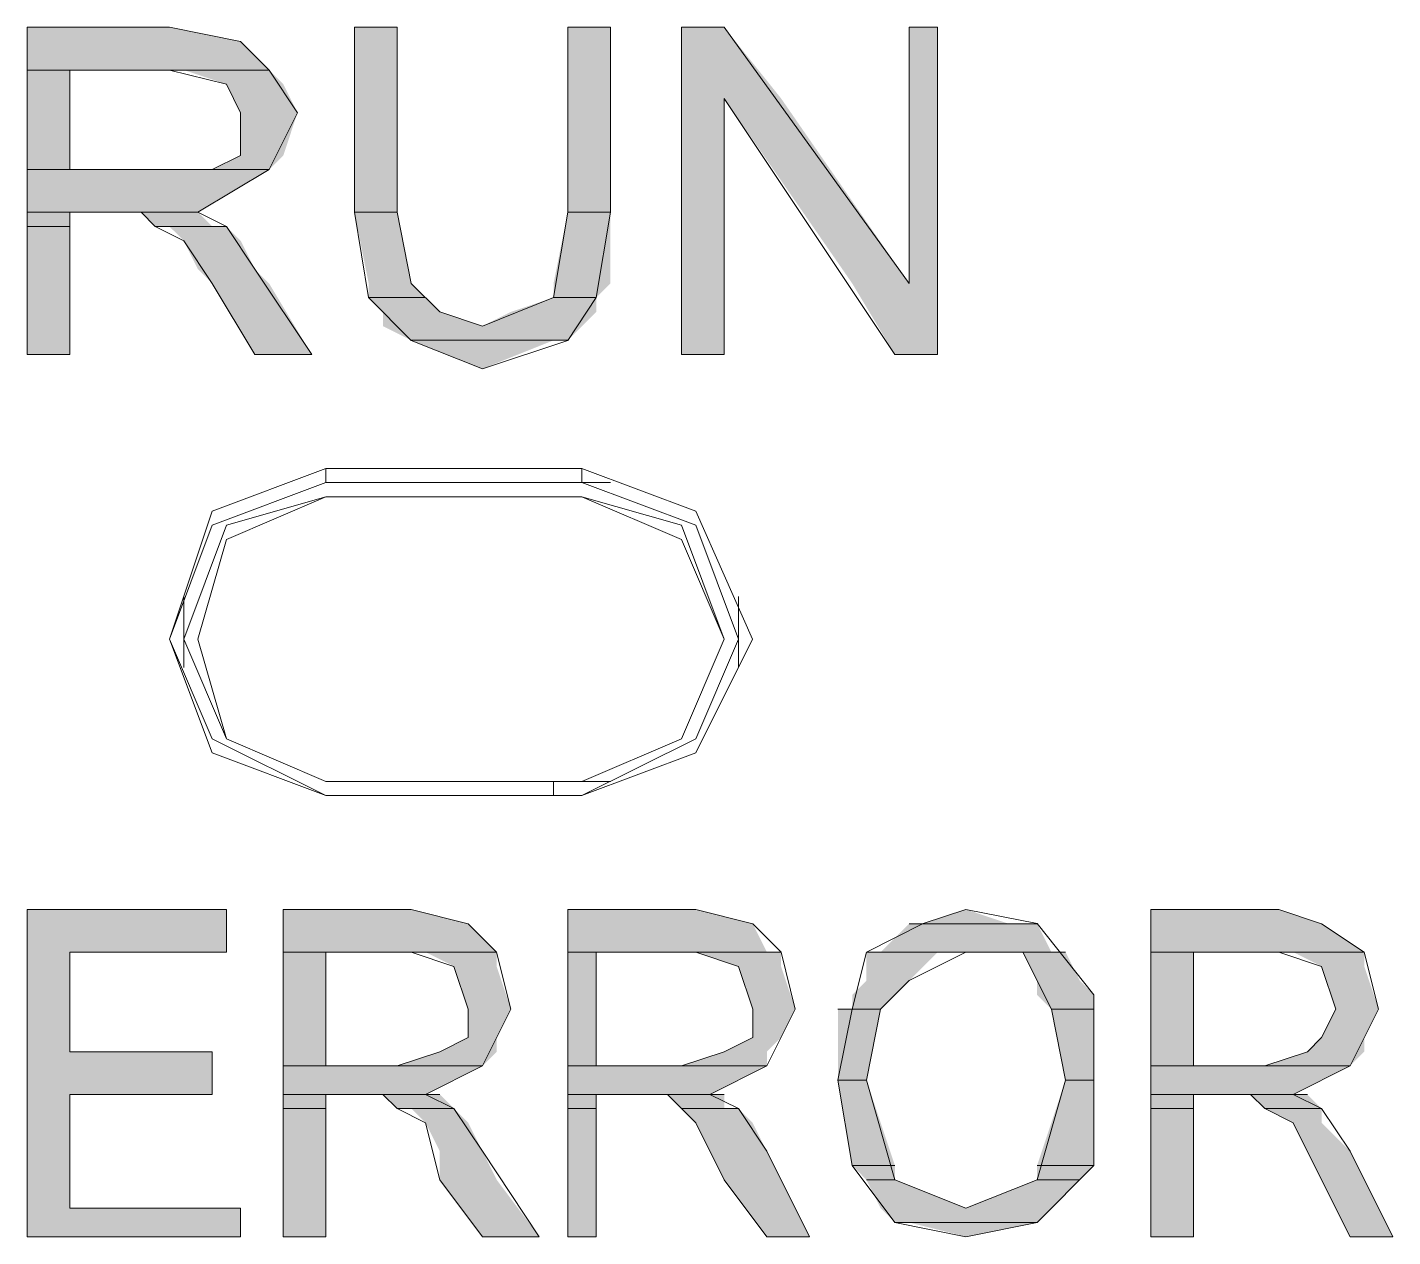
# Model space of a CAD drawing. Header units: millimetres. Extents: x -11 to 1219, y 0 to 1751.
# Drawn here: x 208.55 to 213.99, y 949.8 to 954.62 of the extents above; entities that cross this region are included whole.
import ezdxf

# ---------------------------------------------------------------- set-up
doc = ezdxf.new("R2010")
doc.units = ezdxf.units.MM
doc.header["$LTSCALE"] = 10
doc.layers.add('_MULTI_WIRE', color=9, linetype='CONTINUOUS')
doc.layers.add('PDF_Geometry', color=7, linetype='CONTINUOUS', true_color=0x151d1f)
doc.layers.add('PDF_Solid Fills', color=7, linetype='CONTINUOUS', true_color=0x070809)
doc.layers.get('_MULTI_WIRE').off()

# ---------------------------------------------------------------- blocks, each defined once
blk = doc.blocks.new('DVP-28SWS211R')
at = {"layer": 'PDF_Geometry', "color": 7, "lineweight": 9, "true_color": 0xffffff}
for p, q in [((1.9261, -9.8573), (2.4926, -9.8573)), ((2.4926, -9.8573), (1.9261, -9.8573)), ((2.4926, -9.8573), (1.9261, -9.8573)), ((1.9261, -9.8573), (1.9261, -11.1603)), ((2.7759, -9.914), (2.4926, -9.8573)), ((3.2291, -9.8573), (3.3991, -9.8573)), ((3.3991, -9.8573), (3.2291, -9.8573)), ((3.3991, -9.8573), (3.2291, -9.8573)), ((3.2291, -9.8573), (3.2291, -10.5938)), ((3.3991, -10.5938), (3.3991, -9.8573)), ((4.0789, -9.8573), (4.2488, -9.8573)), ((4.2488, -9.8573), (4.0789, -9.8573)), ((4.2488, -9.8573), (4.0789, -9.8573)), ((4.0789, -9.8573), (4.0789, -10.5938)), ((4.2488, -10.5938), (4.2488, -9.8573)), ((4.5321, -9.8573), (4.702, -9.8573)), ((4.702, -9.8573), (4.5321, -9.8573)), ((4.702, -9.8573), (4.5321, -9.8573)), ((4.5321, -9.8573), (4.5321, -11.1603)), ((5.4385, -10.877), (4.702, -9.8573)), ((5.4385, -9.8573), (5.5518, -9.8573)), ((5.5518, -9.8573), (5.4385, -9.8573)), ((5.5518, -9.8573), (5.4385, -9.8573)), ((5.4385, -9.8573), (5.4385, -10.877)), ((5.5518, -11.1603), (5.5518, -9.8573)), ((2.8892, -10.0273), (2.7759, -9.914)), ((1.9261, -10.0273), (2.0961, -10.0273)), ((2.0961, -10.0273), (1.9261, -10.0273)), ((1.9261, -10.0273), (2.0961, -10.0273)), ((2.0961, -10.0273), (1.9261, -10.0273)), ((2.0961, -10.0273), (2.4926, -10.0273)), ((2.4926, -10.0273), (2.0961, -10.0273)), ((2.0961, -10.0273), (2.4926, -10.0273)), ((2.0961, -10.4238), (2.0961, -10.0273)), ((2.4926, -10.0273), (2.8892, -10.0273)), ((2.8892, -10.0273), (2.4926, -10.0273)), ((2.4926, -10.0273), (2.8892, -10.0273)), ((2.8892, -10.0273), (2.4926, -10.0273)), ((2.4926, -10.0273), (2.7192, -10.0839)), ((3.0025, -10.1972), (2.8892, -10.0273)), ((2.7192, -10.0839), (2.7759, -10.1972)), ((4.702, -11.1603), (4.702, -10.1406)), ((4.702, -10.1406), (5.3819, -11.1603)), ((2.7759, -10.1972), (2.7759, -10.3672)), ((2.8892, -10.4238), (3.0025, -10.1972)), ((2.7759, -10.3672), (2.6626, -10.4238)), ((1.9261, -10.4239), (2.0961, -10.4239)), ((2.0961, -10.4239), (1.9261, -10.4239)), ((1.9261, -10.4239), (2.0961, -10.4239)), ((2.0961, -10.4239), (1.9261, -10.4239)), ((1.9261, -10.4239), (2.8892, -10.4239)), ((2.8892, -10.4239), (1.9261, -10.4239)), ((1.9261, -10.4239), (2.8892, -10.4239)), ((2.8892, -10.4239), (1.9261, -10.4239)), ((2.436, -10.4238), (2.0961, -10.4238)), ((2.0961, -10.4239), (2.436, -10.4239)), ((2.436, -10.4239), (2.0961, -10.4239)), ((2.6626, -10.4238), (2.436, -10.4238)), ((2.6626, -10.4239), (2.436, -10.4239)), ((2.436, -10.4239), (2.8892, -10.4239)), ((2.6059, -10.5938), (2.8892, -10.4238)), ((2.8892, -10.4239), (2.6626, -10.4239)), ((2.6626, -10.4239), (2.8892, -10.4239)), ((2.8892, -10.4239), (2.6626, -10.4239)), ((1.9261, -10.5938), (2.6059, -10.5938)), ((2.6059, -10.5938), (1.9261, -10.5938)), ((1.9261, -10.5938), (2.6059, -10.5938)), ((2.6059, -10.5938), (1.9261, -10.5938)), ((1.9261, -10.5938), (2.0961, -10.5938)), ((2.0961, -10.5938), (1.9261, -10.5938)), ((1.9261, -10.5938), (2.0961, -10.5938)), ((2.0961, -10.5938), (1.9261, -10.5938)), ((2.0961, -10.5938), (2.3227, -10.5938)), ((2.3227, -10.5938), (2.0961, -10.5938)), ((2.0961, -11.1603), (2.0961, -10.5938)), ((2.0961, -10.5938), (2.3227, -10.5938)), ((2.3227, -10.5938), (2.6059, -10.5938)), ((2.6059, -10.5938), (2.3227, -10.5938)), ((2.3227, -10.5938), (2.6059, -10.5938)), ((2.6059, -10.5938), (2.3227, -10.5938)), ((2.3227, -10.5938), (2.3793, -10.5938)), ((2.3793, -10.5938), (2.436, -10.6504)), ((2.7192, -10.6504), (2.6059, -10.5938)), ((3.2291, -10.5938), (3.3991, -10.5938)), ((3.3991, -10.5938), (3.2291, -10.5938)), ((3.2291, -10.5938), (3.3991, -10.5938)), ((3.3991, -10.5938), (3.2291, -10.5938)), ((3.2291, -10.5938), (3.2858, -10.9337)), ((3.4557, -10.8771), (3.3991, -10.5938)), ((4.0789, -10.5938), (4.0222, -10.9337)), ((4.0789, -10.5938), (4.2488, -10.5938)), ((4.2488, -10.5938), (4.0789, -10.5938)), ((4.0789, -10.5938), (4.2488, -10.5938)), ((4.2488, -10.5938), (4.0789, -10.5938)), ((4.1922, -10.9337), (4.2488, -10.5938)), ((1.9261, -10.6505), (2.0961, -10.6505)), ((2.0961, -10.6505), (1.9261, -10.6505)), ((1.9261, -10.6505), (2.0961, -10.6505)), ((2.0961, -10.6505), (1.9261, -10.6505)), ((2.436, -10.6504), (2.5493, -10.7071)), ((2.436, -10.6505), (2.7192, -10.6505)), ((2.7192, -10.6505), (2.436, -10.6505)), ((2.436, -10.6505), (2.7192, -10.6505)), ((2.7192, -10.6505), (2.436, -10.6505)), ((2.8325, -10.8204), (2.7192, -10.6504)), ((2.5493, -10.7071), (2.6626, -10.877)), ((3.0591, -11.1603), (2.8325, -10.8204)), ((2.6626, -10.877), (2.8325, -11.1603)), ((3.569, -10.9904), (3.4557, -10.8771)), ((3.2858, -10.9337), (3.5124, -10.9337)), ((3.5124, -10.9337), (3.2858, -10.9337)), ((3.2858, -10.9337), (3.5124, -10.9337)), ((3.5124, -10.9337), (3.2858, -10.9337)), ((3.2858, -10.9337), (3.5124, -10.9337)), ((3.5124, -10.9337), (3.2858, -10.9337)), ((3.2858, -10.9337), (3.5124, -10.9337)), ((3.5124, -10.9337), (3.2858, -10.9337)), ((3.2858, -10.9337), (3.4557, -11.1037)), ((4.0222, -10.9337), (3.739, -11.047)), ((4.0222, -10.9337), (4.1922, -10.9337)), ((4.1922, -10.9337), (4.0222, -10.9337)), ((4.0222, -10.9337), (4.1922, -10.9337)), ((4.1922, -10.9337), (4.0222, -10.9337)), ((4.0222, -10.9337), (4.1922, -10.9337)), ((4.1922, -10.9337), (4.0222, -10.9337)), ((4.0222, -10.9337), (4.1922, -10.9337)), ((4.1922, -10.9337), (4.0222, -10.9337)), ((4.0789, -11.1037), (4.1922, -10.9337)), ((3.739, -11.047), (3.569, -10.9904)), ((3.4557, -11.1036), (4.0222, -11.1036)), ((4.0222, -11.1036), (3.4557, -11.1036)), ((3.4557, -11.1036), (4.0789, -11.1036)), ((4.0222, -11.1036), (3.4557, -11.1036)), ((3.4557, -11.1037), (3.739, -11.217)), ((3.739, -11.217), (4.0789, -11.1037)), ((4.0789, -11.1036), (4.0222, -11.1036)), ((1.9261, -11.1603), (2.0961, -11.1603)), ((2.0961, -11.1603), (1.9261, -11.1603)), ((1.9261, -11.1603), (2.0961, -11.1603)), ((2.8325, -11.1603), (3.0591, -11.1603)), ((2.8326, -11.1603), (3.0592, -11.1603)), ((3.0592, -11.1603), (2.8326, -11.1603)), ((4.5321, -11.1603), (4.702, -11.1603)), ((4.702, -11.1603), (4.5321, -11.1603)), ((4.5321, -11.1603), (4.702, -11.1603)), ((5.3819, -11.1603), (5.5518, -11.1603)), ((5.5518, -11.1603), (5.3819, -11.1603)), ((5.3819, -11.1603), (5.5518, -11.1603)), ((2.6626, -11.7835), (3.1158, -11.6135)), ((3.1158, -11.6135), (3.1158, -11.6702)), ((3.1158, -11.6135), (4.1355, -11.6135)), ((4.1355, -11.6135), (4.1355, -11.6702)), ((4.5887, -11.7835), (4.1355, -11.6135)), ((3.1158, -11.6702), (2.6626, -11.8401)), ((4.1355, -11.6702), (3.1158, -11.6702)), ((4.0222, -11.6702), (4.0222, -11.6702)), ((4.2488, -11.6702), (4.0222, -11.6702)), ((4.1355, -11.6702), (4.5887, -11.8402)), ((2.7192, -11.8968), (3.1158, -11.7268)), ((3.1158, -11.7268), (2.7192, -11.8401)), ((3.1158, -11.7268), (3.1158, -11.7268)), ((3.1158, -11.7268), (4.1355, -11.7268)), ((4.1355, -11.7268), (3.1158, -11.7268)), ((4.1355, -11.7268), (4.1355, -11.7268)), ((4.1355, -11.7268), (4.5321, -11.8967)), ((4.5321, -11.8401), (4.1355, -11.7268)), ((2.4926, -12.2934), (2.6626, -11.7835)), ((4.8153, -12.2934), (4.5887, -11.7835)), ((2.6626, -11.8401), (2.4926, -12.2934)), ((2.7192, -11.8401), (2.5493, -12.2934)), ((4.702, -12.2933), (4.5321, -11.8401)), ((4.5887, -11.8402), (4.7587, -12.2934)), ((2.6059, -12.2934), (2.7192, -11.8968)), ((4.5321, -11.8967), (4.702, -12.2933)), ((2.5493, -12.4066), (2.5493, -12.1234)), ((4.7587, -12.1234), (4.7587, -12.4066)), ((2.6626, -12.7466), (2.4926, -12.2934)), ((2.4926, -12.2934), (2.6626, -12.6899)), ((2.5493, -12.2934), (2.7192, -12.6899)), ((2.7192, -12.6899), (2.6059, -12.2934)), ((4.702, -12.2933), (4.5321, -12.6899)), ((4.5321, -12.6899), (4.702, -12.2933)), ((4.7587, -12.2934), (4.5887, -12.6899)), ((4.5887, -12.7466), (4.8153, -12.2934)), ((2.6626, -12.6899), (3.1158, -12.9165)), ((3.1158, -12.8599), (2.7192, -12.6899)), ((2.7192, -12.6899), (3.1158, -12.8599)), ((4.5887, -12.6899), (4.1355, -12.9165)), ((4.5321, -12.6899), (4.1355, -12.8598)), ((4.1355, -12.8598), (4.5321, -12.6899)), ((3.1158, -12.9165), (2.6626, -12.7466)), ((4.1355, -12.9165), (4.5887, -12.7466)), ((3.1158, -12.8598), (3.1158, -12.8598)), ((4.1355, -12.8598), (3.1158, -12.8598)), ((3.1158, -12.8598), (4.1355, -12.8598)), ((4.2488, -12.8598), (4.0222, -12.8598)), ((4.0222, -12.9165), (4.0222, -12.8599)), ((4.1355, -12.8598), (4.1355, -12.8598)), ((3.1158, -12.9165), (3.1158, -12.9165)), ((4.1355, -12.9165), (3.1158, -12.9165)), ((3.1158, -12.9165), (4.1355, -12.9165)), ((4.1355, -12.9165), (4.1355, -12.9165)), ((1.9261, -13.3697), (2.7192, -13.3697)), ((2.7192, -13.3697), (1.9261, -13.3697)), ((2.7193, -13.3697), (1.9261, -13.3697)), ((1.9261, -13.3697), (1.9261, -14.6727)), ((2.7193, -13.5397), (2.7193, -13.3697)), ((2.9459, -13.3697), (3.4557, -13.3697)), ((3.4557, -13.3697), (2.9459, -13.3697)), ((3.4557, -13.3697), (2.9459, -13.3697)), ((2.9459, -13.3697), (2.9459, -14.6727)), ((3.6823, -13.4264), (3.4557, -13.3697)), ((4.0789, -13.3697), (4.5887, -13.3697)), ((4.5887, -13.3697), (4.0789, -13.3697)), ((4.5888, -13.3697), (4.0789, -13.3697)), ((4.0789, -13.3697), (4.0789, -14.6727)), ((4.8154, -13.4264), (4.5888, -13.3697)), ((5.6651, -13.3697), (5.4951, -13.4263)), ((5.9483, -13.4263), (5.6651, -13.3697)), ((6.4016, -13.3697), (6.9114, -13.3697)), ((6.9114, -13.3697), (6.4016, -13.3697)), ((6.9114, -13.3697), (6.4016, -13.3697)), ((6.4016, -13.3697), (6.4016, -14.6727)), ((7.0814, -13.4264), (6.9114, -13.3697)), ((3.7956, -13.5397), (3.6823, -13.4264)), ((4.9287, -13.5397), (4.8154, -13.4264)), ((5.4951, -13.4263), (5.2685, -13.5396)), ((5.4952, -13.4264), (5.4385, -13.4264)), ((5.4385, -13.4264), (5.9484, -13.4264)), ((5.9484, -13.4264), (5.4952, -13.4264)), ((5.4952, -13.4264), (5.9484, -13.4264)), ((5.9484, -13.4264), (5.4952, -13.4264)), ((6.1749, -13.7096), (5.9483, -13.4263)), ((7.2513, -13.5397), (7.0814, -13.4264)), ((2.0961, -13.5397), (2.7192, -13.5397)), ((2.7192, -13.5397), (2.0961, -13.5397)), ((2.0961, -13.9362), (2.0961, -13.5397)), ((2.0961, -13.5397), (2.7193, -13.5397)), ((2.9459, -13.5397), (3.1158, -13.5397)), ((3.1158, -13.5397), (2.9459, -13.5397)), ((2.9459, -13.5397), (3.1158, -13.5397)), ((3.1158, -13.5397), (2.9459, -13.5397)), ((3.1158, -13.5397), (3.4557, -13.5397)), ((3.4557, -13.5397), (3.1158, -13.5397)), ((3.1158, -13.5397), (3.4557, -13.5397)), ((3.1158, -13.9929), (3.1158, -13.5397)), ((3.4557, -13.5397), (3.7956, -13.5397)), ((3.7956, -13.5397), (3.4557, -13.5397)), ((3.4557, -13.5397), (3.7956, -13.5397)), ((3.7956, -13.5397), (3.4557, -13.5397)), ((3.4557, -13.5397), (3.6257, -13.5963)), ((3.8523, -13.7663), (3.7956, -13.5397)), ((4.0789, -13.5397), (4.1922, -13.5397)), ((4.1922, -13.5397), (4.0789, -13.5397)), ((4.0789, -13.5397), (4.1922, -13.5397)), ((4.1922, -13.5397), (4.0789, -13.5397)), ((4.1922, -13.5397), (4.5888, -13.5397)), ((4.5888, -13.5397), (4.1922, -13.5397)), ((4.1922, -13.5397), (4.5888, -13.5397)), ((4.1922, -13.9929), (4.1922, -13.5397)), ((4.5887, -13.5397), (4.9286, -13.5397)), ((4.9286, -13.5397), (4.5887, -13.5397)), ((4.5887, -13.5397), (4.9286, -13.5397)), ((4.9286, -13.5397), (4.5887, -13.5397)), ((4.5888, -13.5397), (4.7587, -13.5963)), ((4.9853, -13.7663), (4.9287, -13.5397)), ((5.2685, -13.5396), (5.2119, -13.7662)), ((5.3252, -13.5397), (5.2686, -13.5397)), ((5.2686, -13.5397), (5.6085, -13.5397)), ((5.2686, -13.5397), (5.5518, -13.5397)), ((5.5518, -13.5397), (5.2686, -13.5397)), ((5.2686, -13.5397), (5.6085, -13.5397)), ((5.5518, -13.5397), (5.2686, -13.5397)), ((5.6085, -13.5397), (5.3252, -13.5397)), ((5.3252, -13.5397), (5.6651, -13.5397)), ((5.6085, -13.5397), (5.3252, -13.5397)), ((5.4385, -13.653), (5.6651, -13.5397)), ((5.6085, -13.5397), (5.5518, -13.5397)), ((5.6651, -13.5397), (5.6085, -13.5397)), ((5.6651, -13.5397), (6.005, -13.5397)), ((6.005, -13.5397), (5.6651, -13.5397)), ((5.6651, -13.5397), (6.005, -13.5397)), ((6.005, -13.5397), (5.6651, -13.5397)), ((5.6651, -13.5397), (5.8917, -13.5397)), ((5.7784, -13.5397), (6.0617, -13.5397)), ((6.0617, -13.5397), (5.7784, -13.5397)), ((5.7784, -13.5397), (6.0617, -13.5397)), ((6.0617, -13.5397), (5.7784, -13.5397)), ((5.8917, -13.5397), (6.005, -13.7663)), ((6.4016, -13.5397), (6.5715, -13.5397)), ((6.5715, -13.5397), (6.4016, -13.5397)), ((6.4016, -13.5397), (6.5715, -13.5397)), ((6.5715, -13.5397), (6.4016, -13.5397)), ((6.5715, -13.5397), (6.9114, -13.5397)), ((6.9114, -13.5397), (6.5715, -13.5397)), ((6.5715, -13.5397), (6.9114, -13.5397)), ((6.5715, -13.9929), (6.5715, -13.5397)), ((6.9114, -13.5397), (7.2513, -13.5397)), ((7.2513, -13.5397), (6.9114, -13.5397)), ((6.9114, -13.5397), (7.2513, -13.5397)), ((7.2513, -13.5397), (6.9114, -13.5397)), ((6.9114, -13.5397), (7.0814, -13.5963)), ((7.308, -13.7663), (7.2513, -13.5397)), ((3.6257, -13.5963), (3.6823, -13.7663)), ((4.7587, -13.5963), (4.8154, -13.7663)), ((7.0814, -13.5963), (7.138, -13.7663)), ((5.3252, -13.7663), (5.4385, -13.653)), ((6.1749, -14.0495), (6.1749, -13.7096)), ((3.6823, -13.7663), (3.6823, -13.8796)), ((3.739, -13.9929), (3.8523, -13.7663)), ((4.8154, -13.7663), (4.8154, -13.8796)), ((4.872, -13.9929), (4.9853, -13.7663)), ((5.2119, -13.7662), (5.1552, -14.0495)), ((5.2119, -13.7663), (5.1552, -13.7663)), ((5.1552, -13.7663), (5.3252, -13.7663)), ((5.2119, -13.7663), (5.3252, -13.7663)), ((5.3252, -13.7663), (5.2119, -13.7663)), ((5.2119, -13.7663), (5.3252, -13.7663)), ((5.3252, -13.7663), (5.2119, -13.7663)), ((5.3252, -13.7663), (5.2119, -13.7663)), ((5.2119, -13.7663), (5.3252, -13.7663)), ((5.3252, -13.7663), (5.2119, -13.7663)), ((5.2685, -14.0495), (5.3252, -13.7663)), ((6.005, -13.7663), (6.175, -13.7663)), ((6.175, -13.7663), (6.005, -13.7663)), ((6.005, -13.7663), (6.175, -13.7663)), ((6.175, -13.7663), (6.005, -13.7663)), ((6.005, -13.7663), (6.175, -13.7663)), ((6.175, -13.7663), (6.005, -13.7663)), ((6.005, -13.7663), (6.175, -13.7663)), ((6.175, -13.7663), (6.005, -13.7663)), ((6.005, -13.7663), (6.0617, -14.0495)), ((7.138, -13.7663), (7.0814, -13.8796)), ((7.1947, -13.9929), (7.308, -13.7663)), ((3.6823, -13.8796), (3.569, -13.9362)), ((4.8154, -13.8796), (4.7021, -13.9362)), ((7.0814, -13.8796), (7.0247, -13.9362)), ((2.0961, -13.9362), (2.6626, -13.9362)), ((2.6626, -13.9362), (2.0961, -13.9362)), ((2.6626, -13.9362), (2.0961, -13.9362)), ((2.6626, -14.1062), (2.6626, -13.9362)), ((3.569, -13.9362), (3.3991, -13.9929)), ((4.7021, -13.9362), (4.5321, -13.9929)), ((7.0247, -13.9362), (6.8548, -13.9929)), ((2.9459, -13.9929), (3.739, -13.9929)), ((3.739, -13.9929), (2.9459, -13.9929)), ((2.9459, -13.9929), (3.739, -13.9929)), ((3.739, -13.9929), (2.9459, -13.9929)), ((3.1158, -13.9929), (3.3991, -13.9929)), ((3.3991, -13.9929), (3.1158, -13.9929)), ((3.3991, -13.9929), (3.1158, -13.9929)), ((3.5124, -14.1062), (3.739, -13.9929)), ((4.0789, -13.9929), (4.872, -13.9929)), ((4.872, -13.9929), (4.0789, -13.9929)), ((4.0789, -13.9929), (4.872, -13.9929)), ((4.872, -13.9929), (4.0789, -13.9929)), ((4.1922, -13.9929), (4.5321, -13.9929)), ((4.5321, -13.9929), (4.1922, -13.9929)), ((4.5321, -13.9929), (4.1922, -13.9929)), ((4.6454, -14.1062), (4.872, -13.9929)), ((6.4016, -13.9929), (7.1947, -13.9929)), ((7.1947, -13.9929), (6.4016, -13.9929)), ((6.4016, -13.9929), (7.1947, -13.9929)), ((7.1947, -13.9929), (6.4016, -13.9929)), ((6.5715, -13.9929), (6.8548, -13.9929)), ((6.8548, -13.9929), (6.5715, -13.9929)), ((6.8548, -13.9929), (6.5715, -13.9929)), ((6.9681, -14.1062), (7.1947, -13.9929)), ((5.1552, -14.0495), (5.2685, -14.0495)), ((5.2685, -14.0495), (5.1552, -14.0495)), ((5.1552, -14.0495), (5.2685, -14.0495)), ((5.2685, -14.0495), (5.1552, -14.0495)), ((5.1552, -14.0495), (5.2685, -14.0495)), ((5.2685, -14.0495), (5.1552, -14.0495)), ((5.1552, -14.0495), (5.2685, -14.0495)), ((5.2685, -14.0495), (5.1552, -14.0495)), ((5.1552, -14.0495), (5.2685, -14.0495)), ((5.2685, -14.0495), (5.1552, -14.0495)), ((5.1552, -14.0495), (5.2685, -14.0495)), ((5.2685, -14.0495), (5.1552, -14.0495)), ((5.1552, -14.0495), (5.2119, -14.3894)), ((5.3819, -14.4461), (5.2685, -14.0495)), ((6.0617, -14.0495), (5.9484, -14.4461)), ((6.0617, -14.0495), (6.175, -14.0495)), ((6.175, -14.0495), (6.0617, -14.0495)), ((6.0617, -14.0495), (6.175, -14.0495)), ((6.175, -14.0495), (6.0617, -14.0495)), ((6.0617, -14.0495), (6.175, -14.0495)), ((6.175, -14.0495), (6.0617, -14.0495)), ((6.0617, -14.0495), (6.175, -14.0495)), ((6.175, -14.0495), (6.0617, -14.0495)), ((6.0617, -14.0495), (6.175, -14.0495)), ((6.175, -14.0495), (6.0617, -14.0495)), ((6.0617, -14.0495), (6.175, -14.0495)), ((6.175, -14.0495), (6.0617, -14.0495)), ((6.1749, -14.3894), (6.1749, -14.0495)), ((2.0961, -14.1062), (2.6626, -14.1062)), ((2.6626, -14.1062), (2.0961, -14.1062)), ((2.0961, -14.5594), (2.0961, -14.1062)), ((2.0961, -14.1062), (2.6626, -14.1062)), ((2.9459, -14.1062), (3.569, -14.1062)), ((3.569, -14.1062), (2.9459, -14.1062)), ((2.9459, -14.1062), (3.569, -14.1062)), ((3.569, -14.1062), (2.9459, -14.1062)), ((2.9459, -14.1062), (3.1158, -14.1062)), ((3.1158, -14.1062), (2.9459, -14.1062)), ((2.9459, -14.1062), (3.1158, -14.1062)), ((3.1158, -14.1062), (2.9459, -14.1062)), ((3.1158, -14.1062), (3.2858, -14.1062)), ((3.2858, -14.1062), (3.1158, -14.1062)), ((3.1158, -14.6727), (3.1158, -14.1062)), ((3.1158, -14.1062), (3.2858, -14.1062)), ((3.2858, -14.1062), (3.569, -14.1062)), ((3.569, -14.1062), (3.2858, -14.1062)), ((3.2858, -14.1062), (3.569, -14.1062)), ((3.569, -14.1062), (3.2858, -14.1062)), ((3.2858, -14.1062), (3.3424, -14.1062)), ((3.3424, -14.1062), (3.3991, -14.1628)), ((3.6257, -14.1628), (3.5124, -14.1062)), ((4.0789, -14.1062), (4.6454, -14.1062)), ((4.6454, -14.1062), (4.0789, -14.1062)), ((4.0789, -14.1062), (4.6454, -14.1062)), ((4.6454, -14.1062), (4.0789, -14.1062)), ((4.0789, -14.1062), (4.1922, -14.1062)), ((4.1922, -14.1062), (4.0789, -14.1062)), ((4.0789, -14.1062), (4.1922, -14.1062)), ((4.1922, -14.1062), (4.0789, -14.1062)), ((4.1922, -14.1062), (4.3622, -14.1062)), ((4.3622, -14.1062), (4.1922, -14.1062)), ((4.1922, -14.6727), (4.1922, -14.1062)), ((4.1922, -14.1062), (4.3622, -14.1062)), ((4.3621, -14.1062), (4.7021, -14.1062)), ((4.7021, -14.1062), (4.3621, -14.1062)), ((4.3621, -14.1062), (4.7021, -14.1062)), ((4.7021, -14.1062), (4.3621, -14.1062)), ((4.3622, -14.1062), (4.4755, -14.1062)), ((4.4755, -14.1062), (4.5321, -14.1628)), ((4.7587, -14.1628), (4.6454, -14.1062)), ((6.4016, -14.1062), (6.9681, -14.1062)), ((6.9681, -14.1062), (6.4016, -14.1062)), ((6.4016, -14.1062), (6.9681, -14.1062)), ((6.9681, -14.1062), (6.4016, -14.1062)), ((6.4016, -14.1062), (6.5715, -14.1062)), ((6.5715, -14.1062), (6.4016, -14.1062)), ((6.4016, -14.1062), (6.5715, -14.1062)), ((6.5715, -14.1062), (6.4016, -14.1062)), ((6.5715, -14.1062), (6.6848, -14.1062)), ((6.6848, -14.1062), (6.5715, -14.1062)), ((6.5715, -14.6727), (6.5715, -14.1062)), ((6.5715, -14.1062), (6.6848, -14.1062)), ((6.6848, -14.1062), (7.0247, -14.1062)), ((7.0247, -14.1062), (6.6848, -14.1062)), ((6.6848, -14.1062), (7.0247, -14.1062)), ((7.0247, -14.1062), (6.6848, -14.1062)), ((6.6848, -14.1062), (6.7981, -14.1062)), ((6.7981, -14.1062), (6.8548, -14.1628)), ((7.0814, -14.1628), (6.9681, -14.1062)), ((2.9459, -14.1628), (3.1158, -14.1628)), ((3.1158, -14.1628), (2.9459, -14.1628)), ((2.9459, -14.1628), (3.1158, -14.1628)), ((3.1158, -14.1628), (2.9459, -14.1628)), ((3.3991, -14.1628), (3.6257, -14.1628)), ((3.6257, -14.1628), (3.3991, -14.1628)), ((3.3991, -14.1628), (3.6257, -14.1628)), ((3.6257, -14.1628), (3.3991, -14.1628)), ((3.3991, -14.1628), (3.5124, -14.2195)), ((3.739, -14.3328), (3.6257, -14.1628)), ((4.0789, -14.1628), (4.1922, -14.1628)), ((4.1922, -14.1628), (4.0789, -14.1628)), ((4.0789, -14.1628), (4.1922, -14.1628)), ((4.1922, -14.1628), (4.0789, -14.1628)), ((4.5321, -14.1628), (4.7587, -14.1628)), ((4.7587, -14.1628), (4.5321, -14.1628)), ((4.5321, -14.1628), (4.7587, -14.1628)), ((4.7587, -14.1628), (4.5321, -14.1628)), ((4.5321, -14.1628), (4.5888, -14.2195)), ((4.872, -14.3328), (4.7587, -14.1628)), ((6.4016, -14.1628), (6.5715, -14.1628)), ((6.5715, -14.1628), (6.4016, -14.1628)), ((6.4016, -14.1628), (6.5715, -14.1628)), ((6.5715, -14.1628), (6.4016, -14.1628)), ((6.8548, -14.1628), (7.0814, -14.1628)), ((7.0814, -14.1628), (6.8548, -14.1628)), ((6.8548, -14.1628), (7.0814, -14.1628)), ((7.0814, -14.1628), (6.8548, -14.1628)), ((6.8548, -14.1628), (6.9681, -14.2195)), ((7.1947, -14.3328), (7.0814, -14.1628)), ((3.5124, -14.2195), (3.569, -14.4461)), ((4.5888, -14.2195), (4.7021, -14.4461)), ((6.9681, -14.2195), (7.0814, -14.4461)), ((3.9656, -14.6727), (3.739, -14.3328)), ((5.042, -14.6727), (4.872, -14.3328)), ((7.3646, -14.6727), (7.1947, -14.3328)), ((5.2119, -14.3894), (5.3818, -14.3894)), ((5.3818, -14.3894), (5.2119, -14.3894)), ((5.2119, -14.3894), (5.3818, -14.3894)), ((5.3818, -14.3894), (5.2119, -14.3894)), ((5.2119, -14.3894), (5.3818, -14.616)), ((5.9483, -14.616), (6.1749, -14.3894)), ((5.9484, -14.3894), (6.175, -14.3894)), ((6.175, -14.3894), (5.9484, -14.3894)), ((5.9484, -14.3894), (6.175, -14.3894)), ((6.175, -14.3894), (5.9484, -14.3894)), ((3.569, -14.4461), (3.739, -14.6727)), ((4.7021, -14.4461), (4.872, -14.6727)), ((5.2686, -14.4461), (5.3819, -14.4461)), ((5.3819, -14.4461), (5.2686, -14.4461)), ((5.2686, -14.4461), (5.3819, -14.4461)), ((5.3819, -14.4461), (5.2686, -14.4461)), ((5.6651, -14.5594), (5.3819, -14.4461)), ((5.9484, -14.4461), (5.6651, -14.5594)), ((5.9484, -14.4461), (6.1183, -14.4461)), ((6.1183, -14.4461), (5.9484, -14.4461)), ((5.9484, -14.4461), (6.1183, -14.4461)), ((6.1183, -14.4461), (5.9484, -14.4461)), ((7.0814, -14.4461), (7.1947, -14.6727)), ((2.0961, -14.5594), (2.7759, -14.5594)), ((2.7759, -14.5594), (2.0961, -14.5594)), ((2.7759, -14.5594), (2.0961, -14.5594)), ((2.7759, -14.6727), (2.7759, -14.5594)), ((5.3818, -14.616), (5.6651, -14.6727)), ((5.3819, -14.6161), (5.9484, -14.6161)), ((5.9484, -14.6161), (5.3819, -14.6161)), ((5.3819, -14.6161), (5.9484, -14.6161)), ((5.9484, -14.6161), (5.3819, -14.6161)), ((5.6651, -14.6727), (5.9483, -14.616)), ((1.9261, -14.6727), (2.7759, -14.6727)), ((2.7759, -14.6727), (1.9261, -14.6727)), ((1.9261, -14.6727), (2.7759, -14.6727)), ((2.9459, -14.6727), (3.1158, -14.6727)), ((3.1158, -14.6727), (2.9459, -14.6727)), ((2.9459, -14.6727), (3.1158, -14.6727)), ((3.7389, -14.6727), (3.9656, -14.6727)), ((3.9656, -14.6727), (3.7389, -14.6727)), ((3.739, -14.6727), (3.9656, -14.6727)), ((4.0789, -14.6727), (4.1922, -14.6727)), ((4.1922, -14.6727), (4.0789, -14.6727)), ((4.0789, -14.6727), (4.1922, -14.6727)), ((4.872, -14.6727), (5.0419, -14.6727)), ((5.0419, -14.6727), (4.872, -14.6727)), ((4.872, -14.6727), (5.042, -14.6727)), ((6.4016, -14.6727), (6.5715, -14.6727)), ((6.5715, -14.6727), (6.4016, -14.6727)), ((6.4016, -14.6727), (6.5715, -14.6727)), ((7.1947, -14.6727), (7.3647, -14.6727)), ((7.3647, -14.6727), (7.1947, -14.6727)), ((7.1947, -14.6727), (7.3646, -14.6727))]:
    blk.add_line(p, q, dxfattribs=at)
at = {"layer": 'PDF_Solid Fills', "color": 7, "lineweight": 9, "true_color": 0xffffff, "transparency": 33554559}
for points in [[(1.9261, -9.8573), (1.9261, -9.914), (2.7759, -9.914)], [(1.9261, -9.8573), (2.4926, -9.8573), (2.7759, -9.914)], [(3.2291, -9.8573), (3.2291, -10.5938), (3.3991, -10.5938)], [(3.2291, -9.8573), (3.3991, -9.8573), (3.3991, -10.5938)], [(4.0789, -9.8573), (4.0789, -10.5938), (4.2488, -10.5938)], [(4.0789, -9.8573), (4.2488, -9.8573), (4.2488, -10.5938)], [(4.5321, -9.8573), (4.5321, -10.1406), (4.9286, -10.1406)], [(4.5321, -9.8573), (4.702, -9.8573), (4.9286, -10.1406)], [(5.4385, -9.8573), (5.4385, -10.1406), (5.5518, -10.1406)], [(5.4385, -9.8573), (5.5518, -9.8573), (5.5518, -10.1406)], [(1.9261, -9.914), (1.9261, -10.0273), (2.8892, -10.0273)], [(1.9261, -9.914), (2.7759, -9.914), (2.8892, -10.0273)], [(1.9261, -10.0273), (1.9261, -10.0839), (2.0961, -10.0839)], [(1.9261, -10.0273), (2.0961, -10.0273), (2.0961, -10.0839)], [(2.5493, -10.0273), (2.7192, -10.0839), (2.9458, -10.0839)], [(2.5493, -10.0273), (2.8892, -10.0273), (2.9458, -10.0839)], [(1.9261, -10.084), (1.9261, -10.1973), (2.0961, -10.1973)], [(1.9261, -10.084), (2.0961, -10.084), (2.0961, -10.1973)], [(2.7192, -10.084), (2.7759, -10.1973), (3.0025, -10.1973)], [(2.7192, -10.084), (2.9458, -10.084), (3.0025, -10.1973)], [(4.5321, -10.1406), (4.5321, -10.877), (4.702, -10.877)], [(4.5321, -10.1406), (4.702, -10.1406), (4.702, -10.877)], [(4.702, -10.1406), (5.2119, -10.877), (5.4385, -10.877)], [(4.702, -10.1406), (4.9286, -10.1406), (5.4385, -10.877)], [(5.4385, -10.1406), (5.4385, -10.877), (5.5518, -10.877)], [(5.4385, -10.1406), (5.5518, -10.1406), (5.5518, -10.877)], [(1.9261, -10.1973), (1.9261, -10.3672), (2.0961, -10.3672)], [(1.9261, -10.1973), (2.0961, -10.1973), (2.0961, -10.3672)], [(2.7759, -10.1973), (2.7759, -10.3672), (2.9459, -10.3672)], [(2.7759, -10.1973), (3.0025, -10.1973), (2.9459, -10.3672)], [(1.9261, -10.3672), (1.9261, -10.4239), (2.0961, -10.4239)], [(1.9261, -10.3672), (2.0961, -10.3672), (2.0961, -10.4239)], [(2.7759, -10.3672), (2.6626, -10.4239), (2.8892, -10.4239)], [(2.7759, -10.3672), (2.9459, -10.3672), (2.8892, -10.4239)], [(1.9261, -10.4239), (1.9261, -10.5938), (2.6059, -10.5938)], [(1.9261, -10.4239), (2.8892, -10.4239), (2.6059, -10.5938)], [(1.9261, -10.5938), (1.9261, -10.6505), (2.0961, -10.6505)], [(1.9261, -10.5938), (2.0961, -10.5938), (2.0961, -10.6505)], [(2.3793, -10.5938), (2.436, -10.6505), (2.6626, -10.6505)], [(2.3793, -10.5938), (2.6059, -10.5938), (2.6626, -10.6505)], [(3.2291, -10.5938), (3.2858, -10.8771), (3.4557, -10.8771)], [(3.2291, -10.5938), (3.3991, -10.5938), (3.4557, -10.8771)], [(4.0789, -10.5938), (4.0222, -10.8771), (4.2488, -10.8771)], [(4.0789, -10.5938), (4.2488, -10.5938), (4.2488, -10.8771)], [(1.9261, -10.6505), (1.9261, -10.7071), (2.0961, -10.7071)], [(1.9261, -10.6505), (2.0961, -10.6505), (2.0961, -10.7071)], [(2.4926, -10.6505), (2.5493, -10.7071), (2.7759, -10.7071)], [(2.4926, -10.6505), (2.7192, -10.6505), (2.7759, -10.7071)], [(1.9261, -10.7071), (1.9261, -10.8204), (2.0961, -10.8204)], [(1.9261, -10.7071), (2.0961, -10.7071), (2.0961, -10.8204)], [(2.5493, -10.7071), (2.6059, -10.8204), (2.8325, -10.8204)], [(2.5493, -10.7071), (2.7759, -10.7071), (2.8325, -10.8204)], [(1.9261, -10.8204), (1.9261, -10.8771), (2.0961, -10.8771)], [(1.9261, -10.8204), (2.0961, -10.8204), (2.0961, -10.8771)], [(2.6059, -10.8204), (2.6626, -10.8771), (2.8892, -10.8771)], [(2.6059, -10.8204), (2.8325, -10.8204), (2.8892, -10.8771)], [(1.9261, -10.877), (1.9261, -11.1603), (2.0961, -11.1603)], [(1.9261, -10.877), (2.0961, -10.877), (2.0961, -11.1603)], [(2.6626, -10.877), (2.8325, -11.1603), (3.0591, -11.1603)], [(2.6626, -10.877), (2.8892, -10.877), (3.0591, -11.1603)], [(3.2858, -10.877), (3.2858, -10.9337), (3.5124, -10.9337)], [(3.2858, -10.877), (3.4557, -10.877), (3.5124, -10.9337)], [(4.0222, -10.877), (4.0222, -10.9337), (4.1922, -10.9337)], [(4.0222, -10.877), (4.2488, -10.877), (4.1922, -10.9337)], [(4.5321, -10.877), (4.5321, -11.1603), (4.702, -11.1603)], [(4.5321, -10.877), (4.702, -10.877), (4.702, -11.1603)], [(5.2119, -10.877), (5.3818, -11.1603), (5.5518, -11.1603)], [(5.2119, -10.877), (5.5518, -10.877), (5.5518, -11.1603)], [(3.2858, -10.9337), (3.3424, -10.9903), (3.569, -10.9903)], [(3.2858, -10.9337), (3.5124, -10.9337), (3.569, -10.9903)], [(4.0222, -10.9337), (3.8523, -10.9903), (4.1922, -10.9903)], [(4.0222, -10.9337), (4.1922, -10.9337), (4.1922, -10.9903)], [(3.3424, -10.9903), (3.3424, -11.047), (3.739, -11.047)], [(3.3424, -10.9903), (3.569, -10.9903), (3.739, -11.047)], [(3.8523, -10.9903), (3.739, -11.047), (4.1355, -11.047)], [(3.8523, -10.9903), (4.1922, -10.9903), (4.1355, -11.047)], [(3.3424, -11.047), (3.4557, -11.1036), (4.0789, -11.1036)], [(3.3424, -11.047), (4.1355, -11.047), (4.0789, -11.1036)], [(3.4557, -11.1036), (4.0222, -11.1036), (3.739, -11.2169)], [(1.9261, -13.3697), (1.9261, -13.5397), (2.7192, -13.5397)], [(1.9261, -13.3697), (2.7192, -13.3697), (2.7192, -13.5397)], [(2.9459, -13.3697), (2.9459, -13.4264), (3.6823, -13.4264)], [(2.9459, -13.3697), (3.4557, -13.3697), (3.6823, -13.4264)], [(4.0789, -13.3697), (4.0789, -13.4264), (4.8153, -13.4264)], [(4.0789, -13.3697), (4.5887, -13.3697), (4.8153, -13.4264)], [(5.6651, -13.3697), (5.4952, -13.4264), (5.8351, -13.4264)], [(6.4016, -13.3697), (6.4016, -13.4264), (7.0814, -13.4264)], [(6.4016, -13.3697), (6.9114, -13.3697), (7.0814, -13.4264)], [(2.9459, -13.4264), (2.9459, -13.5397), (3.7956, -13.5397)], [(2.9459, -13.4264), (3.6823, -13.4264), (3.7956, -13.5397)], [(4.0789, -13.4264), (4.0789, -13.5397), (4.872, -13.5397)], [(4.0789, -13.4264), (4.8153, -13.4264), (4.872, -13.5397)], [(5.4385, -13.4264), (5.3252, -13.5397), (6.005, -13.5397)], [(5.4385, -13.4264), (5.9484, -13.4264), (6.005, -13.5397)], [(6.4016, -13.4264), (6.4016, -13.5397), (7.2513, -13.5397)], [(6.4016, -13.4264), (7.0814, -13.4264), (7.2513, -13.5397)], [(1.9261, -13.5397), (1.9261, -13.9362), (2.0961, -13.9362)], [(1.9261, -13.5397), (2.0961, -13.5397), (2.0961, -13.9362)], [(2.9459, -13.5397), (2.9459, -13.5963), (3.1158, -13.5963)], [(2.9459, -13.5397), (3.1158, -13.5397), (3.1158, -13.5963)], [(3.5124, -13.5397), (3.6257, -13.5963), (3.7956, -13.5963)], [(3.5124, -13.5397), (3.7956, -13.5397), (3.7956, -13.5963)], [(4.0789, -13.5397), (4.0789, -13.5963), (4.1922, -13.5963)], [(4.0789, -13.5397), (4.1922, -13.5397), (4.1922, -13.5963)], [(4.5887, -13.5397), (4.7587, -13.5963), (4.9286, -13.5963)], [(4.5887, -13.5397), (4.9286, -13.5397), (4.9286, -13.5963)], [(5.2686, -13.5397), (5.2686, -13.653), (5.4385, -13.653)], [(5.2686, -13.5397), (5.5518, -13.5397), (5.4385, -13.653)], [(5.8917, -13.5397), (5.9484, -13.653), (6.1183, -13.653)], [(5.8917, -13.5397), (6.0617, -13.5397), (6.1183, -13.653)], [(6.4016, -13.5397), (6.4016, -13.5963), (6.5715, -13.5963)], [(6.4016, -13.5397), (6.5715, -13.5397), (6.5715, -13.5963)], [(6.9681, -13.5397), (7.0814, -13.5963), (7.2513, -13.5963)], [(6.9681, -13.5397), (7.2513, -13.5397), (7.2513, -13.5963)], [(2.9459, -13.5963), (2.9459, -13.7663), (3.1158, -13.7663)], [(2.9459, -13.5963), (3.1158, -13.5963), (3.1158, -13.7663)], [(3.6256, -13.5963), (3.6823, -13.7663), (3.8523, -13.7663)], [(3.6256, -13.5963), (3.7956, -13.5963), (3.8523, -13.7663)], [(4.0789, -13.5963), (4.0789, -13.7663), (4.1922, -13.7663)], [(4.0789, -13.5963), (4.1922, -13.5963), (4.1922, -13.7663)], [(4.7587, -13.5963), (4.8153, -13.7663), (4.9853, -13.7663)], [(4.7587, -13.5963), (4.9286, -13.5963), (4.9853, -13.7663)], [(6.4016, -13.5963), (6.4016, -13.7663), (6.5715, -13.7663)], [(6.4016, -13.5963), (6.5715, -13.5963), (6.5715, -13.7663)], [(7.0814, -13.5963), (7.1381, -13.7663), (7.308, -13.7663)], [(7.0814, -13.5963), (7.2514, -13.5963), (7.308, -13.7663)], [(5.2686, -13.653), (5.2119, -13.7096), (5.3819, -13.7096)], [(5.2686, -13.653), (5.4385, -13.653), (5.3819, -13.7096)], [(5.9484, -13.653), (5.9484, -13.7096), (6.175, -13.7096)], [(5.9484, -13.653), (6.1183, -13.653), (6.175, -13.7096)], [(5.2119, -13.7096), (5.2119, -13.7663), (5.3252, -13.7663)], [(5.2119, -13.7096), (5.3818, -13.7096), (5.3252, -13.7663)], [(5.9484, -13.7096), (6.005, -13.7663), (6.175, -13.7663)], [(5.9484, -13.7096), (6.175, -13.7096), (6.175, -13.7663)], [(2.9459, -13.7663), (2.9459, -13.8796), (3.1158, -13.8796)], [(2.9459, -13.7663), (3.1158, -13.7663), (3.1158, -13.8796)], [(3.6823, -13.7663), (3.6823, -13.8796), (3.7956, -13.8796)], [(3.6823, -13.7663), (3.8523, -13.7663), (3.7956, -13.8796)], [(4.0789, -13.7663), (4.0789, -13.8796), (4.1922, -13.8796)], [(4.0789, -13.7663), (4.1922, -13.7663), (4.1922, -13.8796)], [(4.8153, -13.7663), (4.8153, -13.8796), (4.9286, -13.8796)], [(4.8153, -13.7663), (4.9853, -13.7663), (4.9286, -13.8796)], [(5.1552, -13.7663), (5.1552, -14.0495), (5.2685, -14.0495)], [(5.1552, -13.7663), (5.3252, -13.7663), (5.2685, -14.0495)], [(6.005, -13.7663), (6.0617, -14.0495), (6.175, -14.0495)], [(6.005, -13.7663), (6.175, -13.7663), (6.175, -14.0495)], [(6.4016, -13.7663), (6.4016, -13.8796), (6.5715, -13.8796)], [(6.4016, -13.7663), (6.5715, -13.7663), (6.5715, -13.8796)], [(7.1381, -13.7663), (7.0814, -13.8796), (7.2514, -13.8796)], [(7.1381, -13.7663), (7.308, -13.7663), (7.2514, -13.8796)], [(2.9459, -13.8796), (2.9459, -13.9362), (3.1158, -13.9362)], [(2.9459, -13.8796), (3.1158, -13.8796), (3.1158, -13.9362)], [(3.6823, -13.8796), (3.569, -13.9362), (3.7956, -13.9362)], [(3.6823, -13.8796), (3.7956, -13.8796), (3.7956, -13.9362)], [(4.0789, -13.8796), (4.0789, -13.9362), (4.1922, -13.9362)], [(4.0789, -13.8796), (4.1922, -13.8796), (4.1922, -13.9362)], [(4.8153, -13.8796), (4.702, -13.9362), (4.872, -13.9362)], [(4.8153, -13.8796), (4.9286, -13.8796), (4.872, -13.9362)], [(6.4016, -13.8796), (6.4016, -13.9362), (6.5715, -13.9362)], [(6.4016, -13.8796), (6.5715, -13.8796), (6.5715, -13.9362)], [(7.0814, -13.8796), (7.0248, -13.9362), (7.2514, -13.9362)], [(7.0814, -13.8796), (7.2514, -13.8796), (7.2514, -13.9362)], [(1.9261, -13.9362), (1.9261, -14.1062), (2.6626, -14.1062)], [(1.9261, -13.9362), (2.6626, -13.9362), (2.6626, -14.1062)], [(2.9459, -13.9362), (2.9459, -13.9929), (3.1158, -13.9929)], [(2.9459, -13.9362), (3.1158, -13.9362), (3.1158, -13.9929)], [(3.569, -13.9362), (3.399, -13.9929), (3.739, -13.9929)], [(3.569, -13.9362), (3.7956, -13.9362), (3.739, -13.9929)], [(4.0789, -13.9362), (4.0789, -13.9929), (4.1922, -13.9929)], [(4.0789, -13.9362), (4.1922, -13.9362), (4.1922, -13.9929)], [(4.702, -13.9362), (4.5321, -13.9929), (4.872, -13.9929)], [(4.702, -13.9362), (4.872, -13.9362), (4.872, -13.9929)], [(6.4016, -13.9362), (6.4016, -13.9929), (6.5715, -13.9929)], [(6.4016, -13.9362), (6.5715, -13.9362), (6.5715, -13.9929)], [(7.0248, -13.9362), (6.8548, -13.9929), (7.1947, -13.9929)], [(7.0248, -13.9362), (7.2514, -13.9362), (7.1947, -13.9929)], [(2.9459, -13.9929), (2.9459, -14.1062), (3.5124, -14.1062)], [(2.9459, -13.9929), (3.739, -13.9929), (3.5124, -14.1062)], [(4.0789, -13.9929), (4.0789, -14.1062), (4.6454, -14.1062)], [(4.0789, -13.9929), (4.872, -13.9929), (4.6454, -14.1062)], [(6.4016, -13.9929), (6.4016, -14.1062), (6.9681, -14.1062)], [(6.4016, -13.9929), (7.1947, -13.9929), (6.9681, -14.1062)], [(5.1552, -14.0495), (5.2119, -14.3894), (5.3818, -14.3894)], [(5.1552, -14.0495), (5.2685, -14.0495), (5.3818, -14.3894)], [(6.0617, -14.0495), (5.9484, -14.3894), (6.175, -14.3894)], [(6.0617, -14.0495), (6.175, -14.0495), (6.175, -14.3894)], [(1.9261, -14.1062), (1.9261, -14.5594), (2.0961, -14.5594)], [(1.9261, -14.1062), (2.0961, -14.1062), (2.0961, -14.5594)], [(2.9459, -14.1062), (2.9459, -14.1628), (3.1158, -14.1628)], [(2.9459, -14.1062), (3.1158, -14.1062), (3.1158, -14.1628)], [(3.3424, -14.1062), (3.3991, -14.1628), (3.6257, -14.1628)], [(3.3424, -14.1062), (3.569, -14.1062), (3.6257, -14.1628)], [(4.0789, -14.1062), (4.0789, -14.1628), (4.1922, -14.1628)], [(4.0789, -14.1062), (4.1922, -14.1062), (4.1922, -14.1628)], [(4.4754, -14.1062), (4.5321, -14.1628), (4.702, -14.1628)], [(4.4754, -14.1062), (4.702, -14.1062), (4.702, -14.1628)], [(6.4016, -14.1062), (6.4016, -14.1628), (6.5715, -14.1628)], [(6.4016, -14.1062), (6.5715, -14.1062), (6.5715, -14.1628)], [(6.7981, -14.1062), (6.8548, -14.1628), (7.0814, -14.1628)], [(6.7981, -14.1062), (7.0247, -14.1062), (7.0814, -14.1628)], [(2.9459, -14.1628), (2.9459, -14.2195), (3.1158, -14.2195)], [(2.9459, -14.1628), (3.1158, -14.1628), (3.1158, -14.2195)], [(3.4557, -14.1628), (3.5124, -14.2195), (3.6823, -14.2195)], [(3.4557, -14.1628), (3.6257, -14.1628), (3.6823, -14.2195)], [(4.0789, -14.1628), (4.0789, -14.2195), (4.1922, -14.2195)], [(4.0789, -14.1628), (4.1922, -14.1628), (4.1922, -14.2195)], [(4.5321, -14.1628), (4.5887, -14.2195), (4.8153, -14.2195)], [(4.5321, -14.1628), (4.7587, -14.1628), (4.8153, -14.2195)], [(6.4016, -14.1628), (6.4016, -14.2195), (6.5715, -14.2195)], [(6.4016, -14.1628), (6.5715, -14.1628), (6.5715, -14.2195)], [(6.8548, -14.1628), (6.9681, -14.2195), (7.0814, -14.2195)], [(6.8548, -14.1628), (7.0814, -14.1628), (7.0814, -14.2195)], [(2.9459, -14.2195), (2.9459, -14.3328), (3.1158, -14.3328)], [(2.9459, -14.2195), (3.1158, -14.2195), (3.1158, -14.3328)], [(3.5124, -14.2195), (3.569, -14.3328), (3.739, -14.3328)], [(3.5124, -14.2195), (3.6823, -14.2195), (3.739, -14.3328)], [(4.0789, -14.2195), (4.0789, -14.3328), (4.1922, -14.3328)], [(4.0789, -14.2195), (4.1922, -14.2195), (4.1922, -14.3328)], [(4.5887, -14.2195), (4.6454, -14.3328), (4.872, -14.3328)], [(4.5887, -14.2195), (4.8153, -14.2195), (4.872, -14.3328)], [(6.4016, -14.2195), (6.4016, -14.3328), (6.5715, -14.3328)], [(6.4016, -14.2195), (6.5715, -14.2195), (6.5715, -14.3328)], [(6.9681, -14.2195), (7.0247, -14.3328), (7.1947, -14.3328)], [(6.9681, -14.2195), (7.0814, -14.2195), (7.1947, -14.3328)], [(2.9459, -14.3328), (2.9459, -14.4461), (3.1158, -14.4461)], [(2.9459, -14.3328), (3.1158, -14.3328), (3.1158, -14.4461)], [(3.569, -14.3328), (3.569, -14.4461), (3.7956, -14.4461)], [(3.569, -14.3328), (3.739, -14.3328), (3.7956, -14.4461)], [(4.0789, -14.3328), (4.0789, -14.4461), (4.1922, -14.4461)], [(4.0789, -14.3328), (4.1922, -14.3328), (4.1922, -14.4461)], [(4.6454, -14.3328), (4.702, -14.4461), (4.9286, -14.4461)], [(4.6454, -14.3328), (4.872, -14.3328), (4.9286, -14.4461)], [(6.4016, -14.3328), (6.4016, -14.4461), (6.5715, -14.4461)], [(6.4016, -14.3328), (6.5715, -14.3328), (6.5715, -14.4461)], [(7.0248, -14.3328), (7.0814, -14.4461), (7.2514, -14.4461)], [(7.0248, -14.3328), (7.1947, -14.3328), (7.2514, -14.4461)], [(5.2119, -14.3894), (5.2685, -14.4461), (5.3818, -14.4461)], [(5.2119, -14.3894), (5.3818, -14.3894), (5.3818, -14.4461)], [(5.9484, -14.3894), (5.9484, -14.4461), (6.1183, -14.4461)], [(5.9484, -14.3894), (6.175, -14.3894), (6.1183, -14.4461)], [(2.9459, -14.4461), (2.9459, -14.6727), (3.1158, -14.6727)], [(2.9459, -14.4461), (3.1158, -14.4461), (3.1158, -14.6727)], [(3.569, -14.4461), (3.739, -14.6727), (3.9656, -14.6727)], [(3.569, -14.4461), (3.7956, -14.4461), (3.9656, -14.6727)], [(4.0789, -14.4461), (4.0789, -14.6727), (4.1922, -14.6727)], [(4.0789, -14.4461), (4.1922, -14.4461), (4.1922, -14.6727)], [(4.702, -14.4461), (4.872, -14.6727), (5.0419, -14.6727)], [(4.702, -14.4461), (4.9286, -14.4461), (5.0419, -14.6727)], [(5.2686, -14.4461), (5.3252, -14.5594), (5.6651, -14.5594)], [(5.2686, -14.4461), (5.3819, -14.4461), (5.6651, -14.5594)], [(5.9484, -14.4461), (5.6651, -14.5594), (6.005, -14.5594)], [(5.9484, -14.4461), (6.1183, -14.4461), (6.005, -14.5594)], [(6.4016, -14.4461), (6.4016, -14.6727), (6.5715, -14.6727)], [(6.4016, -14.4461), (6.5715, -14.4461), (6.5715, -14.6727)], [(7.0814, -14.4461), (7.1947, -14.6727), (7.3647, -14.6727)], [(7.0814, -14.4461), (7.2514, -14.4461), (7.3647, -14.6727)], [(1.9261, -14.5594), (1.9261, -14.6727), (2.7759, -14.6727)], [(1.9261, -14.5594), (2.7759, -14.5594), (2.7759, -14.6727)], [(5.3252, -14.5594), (5.3819, -14.6161), (5.9484, -14.6161)], [(5.3252, -14.5594), (6.005, -14.5594), (5.9484, -14.6161)], [(5.4385, -14.6161), (5.9484, -14.6161), (5.6651, -14.6727)]]:
    blk.add_solid(points, dxfattribs=at)

msp = doc.modelspace()

# ---------------------------------------------------------------- block references
at = {"layer": '_MULTI_WIRE'}
msp.add_blockref('DVP-28SWS211R', (206.6221, 964.4776), dxfattribs=at)
msp.add_blockref('DVP-28SWS211R', (206.6221, 964.4776), dxfattribs=at)
msp.add_blockref('DVP-28SWS211R', (206.6221, 964.4776), dxfattribs=at)
msp.add_blockref('DVP-28SWS211R', (206.6221, 964.4776), dxfattribs=at)

doc.saveas('drawing.dxf')
